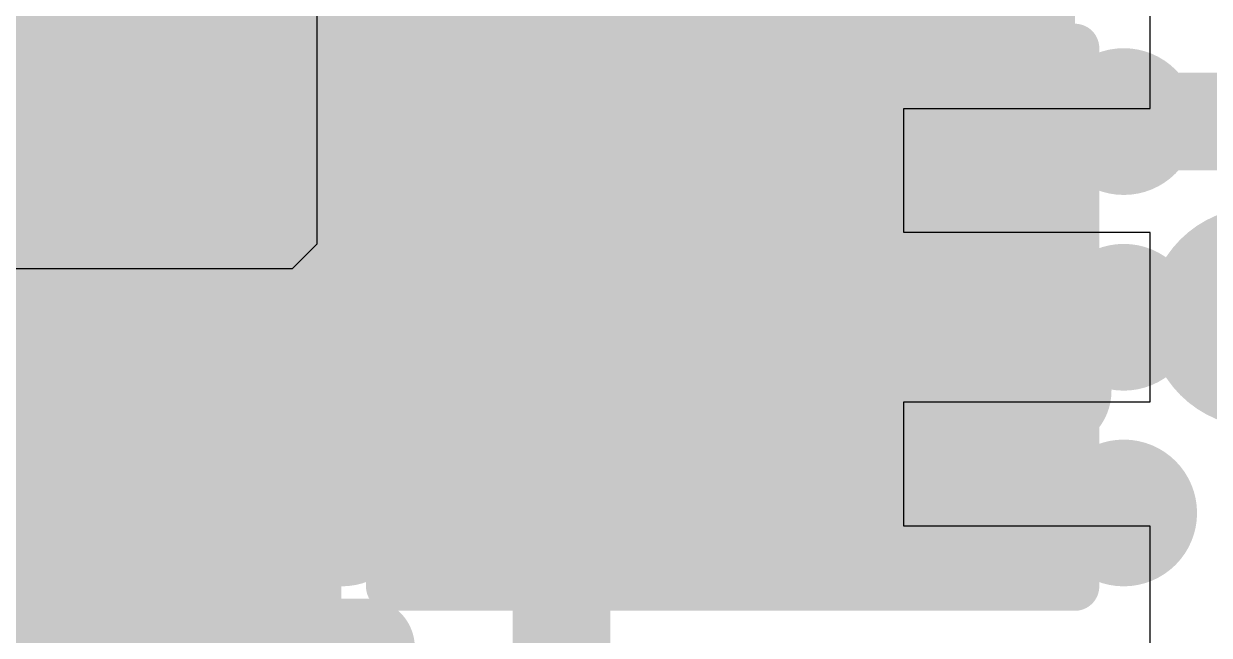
# Model space of a CAD drawing. Header units: millimetres. Extents: x 15 to 120, y 22 to 104.
# Drawn here: x 62.35 to 64.775, y 55.15 to 56.4 of the extents above; entities that cross this region are included whole.
import ezdxf

# ---------------------------------------------------------------- set-up
doc = ezdxf.new("R2010")
doc.units = ezdxf.units.MM
for name, color, linetype in [('BottomLayer', 5, 'Continuous'), ('BottomOverlay', 54, 'Continuous'), ('BottomPaste', 16, 'Continuous'), ('BottomSolder', 6, 'Continuous'), ('Mechanical13', 56, 'Continuous'), ('Mechanical15', 56, 'Continuous'), ('MultiLayer', 9, 'Continuous'), ('TopLayer', 1, 'Continuous'), ('TopPaste', 8, 'Continuous'), ('TopSolder', 216, 'Continuous')]:
    doc.layers.add(name, color=color, linetype=linetype)

msp = doc.modelspace()

# ---------------------------------------------------------------- linework, layer by layer
at = {"layer": 'BottomLayer'}
for p, q in [((62.95000109999999, 55.94999986), (62.95000109999999, 57.40000204)), ((64.65400328, 56.29599866), (64.65400328, 56.57299836)), ((64.65400328, 56.22699956), (64.65400328, 56.29599866)), ((64.15000377999999, 55.97299956), (64.15000377999999, 56.22699956)), ((64.15000377999999, 56.22699956), (64.65400328, 56.22699956)), ((64.65400328, 55.97299956), (64.15000377999999, 55.97299956)), ((64.65400328, 55.69599985999999), (64.65400328, 55.97299956)), ((62.9000012, 55.89999996), (62.95000109999999, 55.94999986)), ((60.67500183999999, 55.89999996), (62.9000012, 55.89999996)), ((64.65400328, 55.62699822), (64.65400328, 55.69599985999999)), ((64.15000377999999, 55.37299822), (64.15000377999999, 55.62699822)), ((64.15000377999999, 55.62699822), (64.65400328, 55.62699822)), ((64.65400328, 55.37299822), (64.15000377999999, 55.37299822)), ((64.65400328, 55.09599851999999), (64.65400328, 55.37299822))]:
    msp.add_line(p, q, dxfattribs=at)
for points, const_width in [([(62.70000414, 56.27500048), (62.70000414, 57.10000264)], 0.3999992), ([(64.15000377999999, 56.09999955999999), (64.15000377999999, 56.69999836)], 0.2499995), ([(63.45000263999999, 56.09999955999999), (63.45000263999999, 56.69999836)], 0.1999996), ([(62.10000025999999, 56.14999946), (62.69999906, 56.14999946)], 0.3999992), ([(64.15000377999999, 55.49999821999999), (64.15000377999999, 56.09999955999999)], 0.2499995), ([(63.45000263999999, 55.49999821999999), (63.45000263999999, 56.09999955999999)], 0.1999996), ([(63.45000263999999, 54.70000236), (63.45000263999999, 55.49999821999999)], 0.1999996), ([(62.09999772, 55.44999832), (62.69999906, 55.44999832)], 0.2499995), ([(62.69999906, 55.22500257999999), (62.69999906, 55.44999832)], 0.2499995)]:
    msp.add_lwpolyline(points, dxfattribs=dict(at, const_width=const_width))
for points, const_width in [([(62.28750051999999, 56.50000129999999, 1), (62.412499, 56.50000129999999, 1)], 0.12499848), ([(62.60000434, 56.27500048, 1), (62.80000394, 56.27500048, 1)], 0.1999996), ([(62.59999926, 56.14999946, 1), (62.79999886, 56.14999946, 1)], 0.1999996), ([(63.91250108, 56.09999955999999, 1), (64.03749956, 56.09999955999999, 1)], 0.12499848), ([(64.08750454, 56.09999955999999, 1), (64.21250302, 56.09999955999999, 1)], 0.12499848), ([(64.08750454, 56.09999955999999, 1), (64.21250302, 56.09999955999999, 1)], 0.12499848), ([(64.26250037999999, 56.09999955999999, 1), (64.38749886, 56.09999955999999, 1)], 0.12499848), ([(63.21250248, 56.07500088, 1), (63.33750096, 56.07500088, 1)], 0.12499848), ([(63.40000274, 56.09999955999999, 1), (63.50000254, 56.09999955999999, 1)], 0.0999998), ([(63.40000274, 56.09999955999999, 1), (63.50000254, 56.09999955999999, 1)], 0.0999998), ([(62.63742616, 55.4999398, 1), (62.76242464, 55.4999398, 1)], 0.12499848), ([(63.21250248, 55.50000076, 1), (63.33750096, 55.50000076, 1)], 0.12499848), ([(63.96250097999999, 55.50000076, 1), (64.08749945999999, 55.50000076, 1)], 0.12499848), ([(64.08750454, 55.49999821999999, 1), (64.21250302, 55.49999821999999, 1)], 0.12499848), ([(63.40000274, 55.49999821999999, 1), (63.50000254, 55.49999821999999, 1)], 0.0999998), ([(63.40000274, 55.49999821999999, 1), (63.50000254, 55.49999821999999, 1)], 0.0999998), ([(62.63749982, 55.44999832, 1), (62.7624983, 55.44999832, 1)], 0.12499848), ([(62.63749982, 55.44999832, 1), (62.7624983, 55.44999832, 1)], 0.12499848), ([(62.63749982, 55.22500257999999, 1), (62.7624983, 55.22500257999999, 1)], 0.12499848), ([(62.63749982, 55.22500257999999, 1), (62.7624983, 55.22500257999999, 1)], 0.12499848)]:
    msp.add_lwpolyline(points, format="xyb", close=True, dxfattribs=dict(at, const_width=const_width))
for points in [[(62.84999876, 56.39999896), (62.54999935999999, 56.39999896), (62.84999876, 55.89999996), (62.54999935999999, 55.89999996)], [(63.20000314, 56.24999926), (63.20000314, 55.94999986), (63.70000214, 56.24999926), (63.70000214, 55.94999986)], [(63.90000428, 56.24999926), (63.90000428, 55.94999986), (64.40000327999999, 56.24999926), (64.40000327999999, 55.94999986)], [(62.84999876, 55.69999782), (62.54999935999999, 55.69999782), (62.84999876, 55.19999882), (62.54999935999999, 55.19999882)], [(63.20000314, 55.64999792), (63.20000314, 55.34999852), (63.70000214, 55.64999792), (63.70000214, 55.34999852)], [(63.90000428, 55.64999792), (63.90000428, 55.34999852), (64.40000327999999, 55.64999792), (64.40000327999999, 55.34999852)]]:
    msp.add_solid(points, dxfattribs=at)
at = {"layer": 'BottomOverlay', "const_width": 0.1999996}
msp.add_lwpolyline([(62.34999976, 55.12506628), (63.05000089999999, 55.12506628)], dxfattribs=at)
at = {"layer": 'BottomOverlay', "const_width": 0.0999998}
for points in [[(62.29999986, 55.12506628, 1), (62.39999966, 55.12506628, 1)], [(63.000001, 55.12506628, 1), (63.1000008, 55.12506628, 1)]]:
    msp.add_lwpolyline(points, format="xyb", close=True, dxfattribs=at)
at = {"layer": 'BottomPaste'}
for points in [[(62.84999876, 56.39999896), (62.54999935999999, 56.39999896), (62.84999876, 55.89999996), (62.54999935999999, 55.89999996)], [(62.84999876, 56.39999896), (62.54999935999999, 56.39999896), (62.84999876, 55.89999996), (62.54999935999999, 55.89999996)], [(63.20000314, 56.24999926), (63.20000314, 55.94999986), (63.70000214, 56.24999926), (63.70000214, 55.94999986)], [(63.20000314, 56.24999926), (63.20000314, 55.94999986), (63.70000214, 56.24999926), (63.70000214, 55.94999986)], [(63.90000428, 56.24999926), (63.90000428, 55.94999986), (64.40000327999999, 56.24999926), (64.40000327999999, 55.94999986)], [(63.90000428, 56.24999926), (63.90000428, 55.94999986), (64.40000327999999, 56.24999926), (64.40000327999999, 55.94999986)], [(62.84999876, 55.69999782), (62.54999935999999, 55.69999782), (62.84999876, 55.19999882), (62.54999935999999, 55.19999882)], [(62.84999876, 55.69999782), (62.54999935999999, 55.69999782), (62.84999876, 55.19999882), (62.54999935999999, 55.19999882)], [(63.20000314, 55.64999792), (63.20000314, 55.34999852), (63.70000214, 55.64999792), (63.70000214, 55.34999852)], [(63.20000314, 55.64999792), (63.20000314, 55.34999852), (63.70000214, 55.64999792), (63.70000214, 55.34999852)], [(63.90000428, 55.64999792), (63.90000428, 55.34999852), (64.40000327999999, 55.64999792), (64.40000327999999, 55.34999852)], [(63.90000428, 55.64999792), (63.90000428, 55.34999852), (64.40000327999999, 55.64999792), (64.40000327999999, 55.34999852)]]:
    msp.add_solid(points, dxfattribs=at)
at = {"layer": 'BottomSolder'}
for points in [[(62.89999865999999, 56.44999885999999), (62.49999946, 56.44999885999999), (62.89999865999999, 55.85000006), (62.49999946, 55.85000006)], [(62.89999865999999, 56.44999885999999), (62.49999946, 56.44999885999999), (62.89999865999999, 55.85000006), (62.49999946, 55.85000006)], [(63.15000324, 56.29999916), (63.15000324, 55.89999996), (63.75000204, 56.29999916), (63.75000204, 55.89999996)], [(63.15000324, 56.29999916), (63.15000324, 55.89999996), (63.75000204, 56.29999916), (63.75000204, 55.89999996)], [(63.85000437999999, 56.29999916), (63.85000437999999, 55.89999996), (64.45000318, 56.29999916), (64.45000318, 55.89999996)], [(63.85000437999999, 56.29999916), (63.85000437999999, 55.89999996), (64.45000318, 56.29999916), (64.45000318, 55.89999996)], [(62.89999865999999, 55.74999772), (62.49999946, 55.74999772), (62.89999865999999, 55.14999891999999), (62.49999946, 55.14999891999999)], [(62.89999865999999, 55.74999772), (62.49999946, 55.74999772), (62.89999865999999, 55.14999891999999), (62.49999946, 55.14999891999999)], [(63.15000324, 55.69999782), (63.15000324, 55.29999862), (63.75000204, 55.69999782), (63.75000204, 55.29999862)], [(63.15000324, 55.69999782), (63.15000324, 55.29999862), (63.75000204, 55.69999782), (63.75000204, 55.29999862)], [(63.85000437999999, 55.69999782), (63.85000437999999, 55.29999862), (64.45000318, 55.69999782), (64.45000318, 55.29999862)], [(63.85000437999999, 55.69999782), (63.85000437999999, 55.29999862), (64.45000318, 55.69999782), (64.45000318, 55.29999862)]]:
    msp.add_solid(points, dxfattribs=at)
at = {"layer": 'Mechanical13', "const_width": 0.0999998}
for points in [[(63.48500384, 55.93499861999999), (63.48500384, 56.2650005)], [(63.48500384, 56.2650005), (64.11500258, 56.2650005)], [(64.11500258, 55.93499861999999), (64.11500258, 56.2650005)], [(62.53499812, 56.11499826), (62.86499999999999, 56.11499826)], [(62.53499812, 55.48499952), (62.53499812, 56.11499826)], [(62.86499999999999, 55.48499952), (62.86499999999999, 56.11499826)], [(63.48500384, 55.93499861999999), (64.11500258, 55.93499861999999)], [(63.48500384, 55.33499728), (63.48500384, 55.66499915999999)], [(63.48500384, 55.66499915999999), (64.11500258, 55.66499915999999)], [(64.11500258, 55.33499728), (64.11500258, 55.66499915999999)], [(62.53499812, 55.48499952), (62.86499999999999, 55.48499952)], [(63.48500384, 55.33499728), (64.11500258, 55.33499728)]]:
    msp.add_lwpolyline(points, dxfattribs=at)
at = {"layer": 'Mechanical13', "const_width": 0.0499999}
for points in [[(63.46000515999999, 56.2650005, 1), (63.51000251999999, 56.2650005, 1)], [(63.46000515999999, 56.2650005, 1), (63.51000251999999, 56.2650005, 1)], [(64.0900039, 56.2650005, 1), (64.14000125999999, 56.2650005, 1)], [(64.0900039, 56.2650005, 1), (64.14000125999999, 56.2650005, 1)], [(62.50999943999999, 56.11499826, 1), (62.55999679999999, 56.11499826, 1)], [(62.50999943999999, 56.11499826, 1), (62.55999679999999, 56.11499826, 1)], [(62.84000132, 56.11499826, 1), (62.88999868, 56.11499826, 1)], [(62.84000132, 56.11499826, 1), (62.88999868, 56.11499826, 1)], [(63.46000515999999, 55.93499861999999, 1), (63.51000251999999, 55.93499861999999, 1)], [(63.46000515999999, 55.93499861999999, 1), (63.51000251999999, 55.93499861999999, 1)], [(64.0900039, 55.93499861999999, 1), (64.14000125999999, 55.93499861999999, 1)], [(64.0900039, 55.93499861999999, 1), (64.14000125999999, 55.93499861999999, 1)], [(63.46000515999999, 55.66499915999999, 1), (63.51000251999999, 55.66499915999999, 1)], [(63.46000515999999, 55.66499915999999, 1), (63.51000251999999, 55.66499915999999, 1)], [(64.0900039, 55.66499915999999, 1), (64.14000125999999, 55.66499915999999, 1)], [(64.0900039, 55.66499915999999, 1), (64.14000125999999, 55.66499915999999, 1)], [(62.50999943999999, 55.48499952, 1), (62.55999679999999, 55.48499952, 1)], [(62.50999943999999, 55.48499952, 1), (62.55999679999999, 55.48499952, 1)], [(62.84000132, 55.48499952, 1), (62.88999868, 55.48499952, 1)], [(62.84000132, 55.48499952, 1), (62.88999868, 55.48499952, 1)], [(63.46000515999999, 55.33499728, 1), (63.51000251999999, 55.33499728, 1)], [(63.46000515999999, 55.33499728, 1), (63.51000251999999, 55.33499728, 1)], [(64.0900039, 55.33499728, 1), (64.14000125999999, 55.33499728, 1)], [(64.0900039, 55.33499728, 1), (64.14000125999999, 55.33499728, 1)]]:
    msp.add_lwpolyline(points, format="xyb", close=True, dxfattribs=at)
at = {"layer": 'Mechanical15', "const_width": 0.0999998}
for points in [[(63.10000333999999, 56.44999885999999), (63.10000333999999, 56.94999786)], [(64.50000308, 56.44999885999999), (64.50000308, 56.94999786)], [(62.34999722, 55.09999902), (62.34999722, 56.49999876)], [(62.44999955999999, 55.09999902), (62.44999955999999, 56.49999876)], [(62.94999856, 55.09999902), (62.94999856, 56.49999876)], [(63.10000333999999, 56.44999885999999), (64.50000308, 56.44999885999999)], [(63.10000333999999, 55.85000006), (63.10000333999999, 56.34999905999999)], [(63.10000333999999, 56.34999905999999), (64.50000308, 56.34999905999999)], [(64.50000308, 55.85000006), (64.50000308, 56.34999905999999)], [(63.80000193999999, 55.93499861999999), (63.80000193999999, 56.2650005)], [(63.63500354, 56.09999955999999), (63.96500287999999, 56.09999955999999)], [(62.69999906, 55.63499922), (62.69999906, 55.96499856)], [(63.10000333999999, 55.85000006), (64.50000308, 55.85000006)], [(62.53499812, 55.80000016), (62.86499999999999, 55.80000016)], [(63.10000333999999, 55.24999871999999), (63.10000333999999, 55.74999772)], [(63.10000333999999, 55.74999772), (64.50000308, 55.74999772)], [(64.50000308, 55.24999871999999), (64.50000308, 55.74999772)], [(63.80000193999999, 55.33499728), (63.80000193999999, 55.66499915999999)], [(63.63500354, 55.49999821999999), (63.96500287999999, 55.49999821999999)], [(63.10000333999999, 55.24999871999999), (64.50000308, 55.24999871999999)]]:
    msp.add_lwpolyline(points, dxfattribs=at)
at = {"layer": 'Mechanical15', "const_width": 0.0499999}
for points in [[(63.07500466, 56.34999905999999, 1), (63.12500202, 56.34999905999999, 1)], [(63.07500466, 56.34999905999999, 1), (63.12500202, 56.34999905999999, 1)], [(64.4750044, 56.34999905999999, 1), (64.52500176, 56.34999905999999, 1)], [(64.4750044, 56.34999905999999, 1), (64.52500176, 56.34999905999999, 1)], [(63.77500326, 56.2650005, 1), (63.82500062, 56.2650005, 1)], [(63.61000486, 56.09999955999999, 1), (63.66000222, 56.09999955999999, 1)], [(63.9400042, 56.09999955999999, 1), (63.99000156, 56.09999955999999, 1)], [(62.67500037999999, 55.96499856, 1), (62.72499774, 55.96499856, 1)], [(63.77500326, 55.93499861999999, 1), (63.82500062, 55.93499861999999, 1)], [(63.07500466, 55.85000006, 1), (63.12500202, 55.85000006, 1)], [(63.07500466, 55.85000006, 1), (63.12500202, 55.85000006, 1)], [(64.4750044, 55.85000006, 1), (64.52500176, 55.85000006, 1)], [(64.4750044, 55.85000006, 1), (64.52500176, 55.85000006, 1)], [(62.50999943999999, 55.80000016, 1), (62.55999679999999, 55.80000016, 1)], [(62.84000132, 55.80000016, 1), (62.88999868, 55.80000016, 1)], [(63.07500466, 55.74999772, 1), (63.12500202, 55.74999772, 1)], [(63.07500466, 55.74999772, 1), (63.12500202, 55.74999772, 1)], [(64.4750044, 55.74999772, 1), (64.52500176, 55.74999772, 1)], [(64.4750044, 55.74999772, 1), (64.52500176, 55.74999772, 1)], [(63.77500326, 55.66499915999999, 1), (63.82500062, 55.66499915999999, 1)], [(62.67500037999999, 55.63499922, 1), (62.72499774, 55.63499922, 1)], [(63.61000486, 55.49999821999999, 1), (63.66000222, 55.49999821999999, 1)], [(63.9400042, 55.49999821999999, 1), (63.99000156, 55.49999821999999, 1)], [(63.77500326, 55.33499728, 1), (63.82500062, 55.33499728, 1)], [(63.07500466, 55.24999871999999, 1), (63.12500202, 55.24999871999999, 1)], [(63.07500466, 55.24999871999999, 1), (63.12500202, 55.24999871999999, 1)], [(64.4750044, 55.24999871999999, 1), (64.52500176, 55.24999871999999, 1)], [(64.4750044, 55.24999871999999, 1), (64.52500176, 55.24999871999999, 1)]]:
    msp.add_lwpolyline(points, format="xyb", close=True, dxfattribs=at)
at = {"layer": 'MultiLayer'}
for points, const_width in [([(62.28750051999999, 56.50000129999999, 1), (62.412499, 56.50000129999999, 1)], 0.12499848), ([(62.53750002, 56.20000443999999, 1), (62.6624985, 56.20000443999999, 1)], 0.12499848), ([(62.93749922, 56.2000019, 1), (63.06249769999999, 56.2000019, 1)], 0.12499848), ([(63.73750016, 56.2000019, 1), (63.86249864, 56.2000019, 1)], 0.12499848), ([(64.13750189999999, 56.2000019, 1), (64.26250037999999, 56.2000019, 1)], 0.12499848), ([(62.68750226, 55.99999975999999, 1), (62.91250054, 55.99999975999999, 1)], 0.22499828), ([(63.91250108, 56.09999955999999, 1), (64.03749956, 56.09999955999999, 1)], 0.12499848), ([(64.26250037999999, 56.09999955999999, 1), (64.38749886, 56.09999955999999, 1)], 0.12499848), ([(63.21250248, 56.07500088, 1), (63.33750096, 56.07500088, 1)], 0.12499848), ([(64.76249938, 55.80000016, 1), (64.98749766, 55.80000016, 1)], 0.22499828), ([(62.53750002, 55.8000027, 1), (62.6624985, 55.8000027, 1)], 0.12499848), ([(62.93750176, 55.80000016, 1), (63.06250024, 55.80000016, 1)], 0.12499848), ([(63.33750096, 55.8000027, 1), (63.46249943999999, 55.8000027, 1)], 0.12499848), ([(63.73750016, 55.8000027, 1), (63.86249864, 55.8000027, 1)], 0.12499848), ([(64.13750189999999, 55.8000027, 1), (64.26250037999999, 55.8000027, 1)], 0.12499848), ([(64.5375011, 55.80000016, 1), (64.66249958, 55.80000016, 1)], 0.12499848), ([(64.38750139999999, 55.65000045999999, 1), (64.51249988, 55.65000045999999, 1)], 0.12499848), ([(64.08749945999999, 55.52499943999999, 1), (64.31249774, 55.52499943999999, 1)], 0.22499828), ([(62.63742616, 55.4999398, 1), (62.76242464, 55.4999398, 1)], 0.12499848), ([(63.21250248, 55.50000076, 1), (63.33750096, 55.50000076, 1)], 0.12499848), ([(63.96250097999999, 55.50000076, 1), (64.08749945999999, 55.50000076, 1)], 0.12499848), ([(62.53750255999999, 55.40000096, 1), (62.66250104, 55.40000096, 1)], 0.12499848), ([(62.93750176, 55.4000035, 1), (63.06250024, 55.4000035, 1)], 0.12499848), ([(63.33750096, 55.40000096, 1), (63.46249943999999, 55.40000096, 1)], 0.12499848), ([(63.73750016, 55.4000035, 1), (63.86249864, 55.4000035, 1)], 0.12499848), ([(64.13750189999999, 55.40000096, 1), (64.26250037999999, 55.40000096, 1)], 0.12499848), ([(64.5375011, 55.40000096, 1), (64.66249958, 55.40000096, 1)], 0.12499848), ([(62.63749982, 55.22500257999999, 1), (62.7624983, 55.22500257999999, 1)], 0.12499848)]:
    msp.add_lwpolyline(points, format="xyb", close=True, dxfattribs=dict(at, const_width=const_width))
at = {"layer": 'TopLayer'}
for points, const_width in [([(63.000001, 56.2000019), (63.000001, 56.60000364)], 0.2499995), ([(62.59999926, 56.2000019), (62.59999926, 56.60000364)], 0.1999996), ([(63.000001, 55.8000027), (63.000001, 56.2000019)], 0.2499995), ([(62.59999926, 55.8000027), (62.59999926, 56.2000019)], 0.1999996), ([(64.60000034, 56.2000019), (64.89999974, 56.2000019)], 0.1999996), ([(63.000001, 55.4000035), (63.000001, 55.8000027)], 0.2499995), ([(62.20000005999999, 55.8000027), (62.59999926, 55.4000035)], 0.0999998), ([(62.59999926, 55.4000035), (62.60000179999999, 55.40000096)], 0.2499995), ([(62.59999926, 55.4000035), (63.000001, 55.4000035)], 0.2499995), ([(63.40000019999999, 55.40000096), (63.40000019999999, 55.4000035)], 0.05999988), ([(64.20000114, 55.40000096), (64.20000114, 55.4000035)], 0.05999988)]:
    msp.add_lwpolyline(points, dxfattribs=dict(at, const_width=const_width))
for points, const_width in [([(62.52500068, 56.2000019, 1), (62.67499784, 56.2000019, 1)], 0.1499997), ([(62.92500242, 56.2000019, 1), (63.07499958, 56.2000019, 1)], 0.1499997), ([(63.32500161999999, 56.2000019, 1), (63.47499878, 56.2000019, 1)], 0.1499997), ([(63.72500082, 56.2000019, 1), (63.87499798, 56.2000019, 1)], 0.1499997), ([(64.12500256, 56.2000019, 1), (64.27499972, 56.2000019, 1)], 0.1499997), ([(64.52500176, 56.2000019, 1), (64.67499892, 56.2000019, 1)], 0.1499997), ([(62.53750002, 56.20000443999999, 1), (62.6624985, 56.20000443999999, 1)], 0.12499848), ([(62.93749922, 56.2000019, 1), (63.06249769999999, 56.2000019, 1)], 0.12499848), ([(62.93750176, 56.2000019, 1), (63.06250024, 56.2000019, 1)], 0.12499848), ([(62.93750176, 56.2000019, 1), (63.06250024, 56.2000019, 1)], 0.12499848), ([(63.73750016, 56.2000019, 1), (63.86249864, 56.2000019, 1)], 0.12499848), ([(64.13750189999999, 56.2000019, 1), (64.26250037999999, 56.2000019, 1)], 0.12499848), ([(62.54999935999999, 56.2000019, 1), (62.64999915999999, 56.2000019, 1)], 0.0999998), ([(62.54999935999999, 56.2000019, 1), (62.64999915999999, 56.2000019, 1)], 0.0999998), ([(64.55000043999999, 56.2000019, 1), (64.65000024, 56.2000019, 1)], 0.0999998), ([(62.52500068, 55.8000027, 1), (62.67499784, 55.8000027, 1)], 0.1499997), ([(62.92500242, 55.8000027, 1), (63.07499958, 55.8000027, 1)], 0.1499997), ([(63.32500161999999, 55.8000027, 1), (63.47499878, 55.8000027, 1)], 0.1499997), ([(63.72500082, 55.8000027, 1), (63.87499798, 55.8000027, 1)], 0.1499997), ([(64.12500256, 55.8000027, 1), (64.27499972, 55.8000027, 1)], 0.1499997), ([(64.52500176, 55.8000027, 1), (64.67499892, 55.8000027, 1)], 0.1499997), ([(62.53750002, 55.8000027, 1), (62.6624985, 55.8000027, 1)], 0.12499848), ([(62.93750176, 55.8000027, 1), (63.06250024, 55.8000027, 1)], 0.12499848), ([(62.93750176, 55.8000027, 1), (63.06250024, 55.8000027, 1)], 0.12499848), ([(62.93750176, 55.80000016, 1), (63.06250024, 55.80000016, 1)], 0.12499848), ([(63.33750096, 55.8000027, 1), (63.46249943999999, 55.8000027, 1)], 0.12499848), ([(63.73750016, 55.8000027, 1), (63.86249864, 55.8000027, 1)], 0.12499848), ([(64.13750189999999, 55.8000027, 1), (64.26250037999999, 55.8000027, 1)], 0.12499848), ([(64.5375011, 55.80000016, 1), (64.66249958, 55.80000016, 1)], 0.12499848), ([(62.54999935999999, 55.8000027, 1), (62.64999915999999, 55.8000027, 1)], 0.0999998), ([(62.52500068, 55.4000035, 1), (62.67499784, 55.4000035, 1)], 0.1499997), ([(62.92500242, 55.4000035, 1), (63.07499958, 55.4000035, 1)], 0.1499997), ([(63.32500161999999, 55.4000035, 1), (63.47499878, 55.4000035, 1)], 0.1499997), ([(63.72500082, 55.4000035, 1), (63.87499798, 55.4000035, 1)], 0.1499997), ([(64.12500256, 55.4000035, 1), (64.27499972, 55.4000035, 1)], 0.1499997), ([(64.52500176, 55.4000035, 1), (64.67499892, 55.4000035, 1)], 0.1499997), ([(62.53750002, 55.4000035, 1), (62.6624985, 55.4000035, 1)], 0.12499848), ([(62.53750002, 55.4000035, 1), (62.6624985, 55.4000035, 1)], 0.12499848), ([(62.53750255999999, 55.40000096, 1), (62.66250104, 55.40000096, 1)], 0.12499848), ([(62.53750255999999, 55.40000096, 1), (62.66250104, 55.40000096, 1)], 0.12499848), ([(62.93750176, 55.4000035, 1), (63.06250024, 55.4000035, 1)], 0.12499848), ([(62.93750176, 55.4000035, 1), (63.06250024, 55.4000035, 1)], 0.12499848), ([(62.93750176, 55.4000035, 1), (63.06250024, 55.4000035, 1)], 0.12499848), ([(63.33750096, 55.40000096, 1), (63.46249943999999, 55.40000096, 1)], 0.12499848), ([(63.73750016, 55.4000035, 1), (63.86249864, 55.4000035, 1)], 0.12499848), ([(64.13750189999999, 55.40000096, 1), (64.26250037999999, 55.40000096, 1)], 0.12499848), ([(64.5375011, 55.40000096, 1), (64.66249958, 55.40000096, 1)], 0.12499848), ([(62.57500057999999, 55.4000035, 1), (62.62499793999999, 55.4000035, 1)], 0.0499999), ([(63.38500149999999, 55.4000035, 1), (63.41499889999999, 55.4000035, 1)], 0.02999994), ([(63.38500149999999, 55.40000096, 1), (63.41499889999999, 55.40000096, 1)], 0.02999994), ([(64.18500243999999, 55.4000035, 1), (64.21499983999999, 55.4000035, 1)], 0.02999994), ([(64.18500243999999, 55.40000096, 1), (64.21499983999999, 55.40000096, 1)], 0.02999994)]:
    msp.add_lwpolyline(points, format="xyb", close=True, dxfattribs=dict(at, const_width=const_width))
at = {"layer": 'TopPaste', "const_width": 0.1499997}
for points in [[(62.52500068, 56.2000019, 1), (62.67499784, 56.2000019, 1)], [(62.52500068, 56.2000019, 1), (62.67499784, 56.2000019, 1)], [(62.92500242, 56.2000019, 1), (63.07499958, 56.2000019, 1)], [(62.92500242, 56.2000019, 1), (63.07499958, 56.2000019, 1)], [(63.32500161999999, 56.2000019, 1), (63.47499878, 56.2000019, 1)], [(63.32500161999999, 56.2000019, 1), (63.47499878, 56.2000019, 1)], [(63.72500082, 56.2000019, 1), (63.87499798, 56.2000019, 1)], [(63.72500082, 56.2000019, 1), (63.87499798, 56.2000019, 1)], [(64.12500256, 56.2000019, 1), (64.27499972, 56.2000019, 1)], [(64.12500256, 56.2000019, 1), (64.27499972, 56.2000019, 1)], [(64.52500176, 56.2000019, 1), (64.67499892, 56.2000019, 1)], [(64.52500176, 56.2000019, 1), (64.67499892, 56.2000019, 1)], [(62.52500068, 55.8000027, 1), (62.67499784, 55.8000027, 1)], [(62.52500068, 55.8000027, 1), (62.67499784, 55.8000027, 1)], [(62.92500242, 55.8000027, 1), (63.07499958, 55.8000027, 1)], [(62.92500242, 55.8000027, 1), (63.07499958, 55.8000027, 1)], [(63.32500161999999, 55.8000027, 1), (63.47499878, 55.8000027, 1)], [(63.32500161999999, 55.8000027, 1), (63.47499878, 55.8000027, 1)], [(63.72500082, 55.8000027, 1), (63.87499798, 55.8000027, 1)], [(63.72500082, 55.8000027, 1), (63.87499798, 55.8000027, 1)], [(64.12500256, 55.8000027, 1), (64.27499972, 55.8000027, 1)], [(64.12500256, 55.8000027, 1), (64.27499972, 55.8000027, 1)], [(64.52500176, 55.8000027, 1), (64.67499892, 55.8000027, 1)], [(64.52500176, 55.8000027, 1), (64.67499892, 55.8000027, 1)], [(62.52500068, 55.4000035, 1), (62.67499784, 55.4000035, 1)], [(62.52500068, 55.4000035, 1), (62.67499784, 55.4000035, 1)], [(62.92500242, 55.4000035, 1), (63.07499958, 55.4000035, 1)], [(62.92500242, 55.4000035, 1), (63.07499958, 55.4000035, 1)], [(63.32500161999999, 55.4000035, 1), (63.47499878, 55.4000035, 1)], [(63.32500161999999, 55.4000035, 1), (63.47499878, 55.4000035, 1)], [(63.72500082, 55.4000035, 1), (63.87499798, 55.4000035, 1)], [(63.72500082, 55.4000035, 1), (63.87499798, 55.4000035, 1)], [(64.12500256, 55.4000035, 1), (64.27499972, 55.4000035, 1)], [(64.12500256, 55.4000035, 1), (64.27499972, 55.4000035, 1)], [(64.52500176, 55.4000035, 1), (64.67499892, 55.4000035, 1)], [(64.52500176, 55.4000035, 1), (64.67499892, 55.4000035, 1)]]:
    msp.add_lwpolyline(points, format="xyb", close=True, dxfattribs=at)
at = {"layer": 'TopSolder', "const_width": 0.10999978}
for points in [[(62.54500064, 56.2000019, 1), (62.65499788, 56.2000019, 1)], [(62.54500064, 56.2000019, 1), (62.65499788, 56.2000019, 1)], [(62.94500238, 56.2000019, 1), (63.05499962, 56.2000019, 1)], [(62.94500238, 56.2000019, 1), (63.05499962, 56.2000019, 1)], [(63.34500157999999, 56.2000019, 1), (63.45499881999999, 56.2000019, 1)], [(63.34500157999999, 56.2000019, 1), (63.45499881999999, 56.2000019, 1)], [(63.74500078, 56.2000019, 1), (63.85499802, 56.2000019, 1)], [(63.74500078, 56.2000019, 1), (63.85499802, 56.2000019, 1)], [(64.14500251999999, 56.2000019, 1), (64.25499975999999, 56.2000019, 1)], [(64.14500251999999, 56.2000019, 1), (64.25499975999999, 56.2000019, 1)], [(64.54500172, 56.2000019, 1), (64.65499896, 56.2000019, 1)], [(64.54500172, 56.2000019, 1), (64.65499896, 56.2000019, 1)], [(62.54500064, 55.8000027, 1), (62.65499788, 55.8000027, 1)], [(62.54500064, 55.8000027, 1), (62.65499788, 55.8000027, 1)], [(62.94500238, 55.8000027, 1), (63.05499962, 55.8000027, 1)], [(62.94500238, 55.8000027, 1), (63.05499962, 55.8000027, 1)], [(63.34500157999999, 55.8000027, 1), (63.45499881999999, 55.8000027, 1)], [(63.34500157999999, 55.8000027, 1), (63.45499881999999, 55.8000027, 1)], [(63.74500078, 55.8000027, 1), (63.85499802, 55.8000027, 1)], [(63.74500078, 55.8000027, 1), (63.85499802, 55.8000027, 1)], [(64.14500251999999, 55.8000027, 1), (64.25499975999999, 55.8000027, 1)], [(64.14500251999999, 55.8000027, 1), (64.25499975999999, 55.8000027, 1)], [(64.54500172, 55.8000027, 1), (64.65499896, 55.8000027, 1)], [(64.54500172, 55.8000027, 1), (64.65499896, 55.8000027, 1)], [(62.54500064, 55.4000035, 1), (62.65499788, 55.4000035, 1)], [(62.54500064, 55.4000035, 1), (62.65499788, 55.4000035, 1)], [(62.94500238, 55.4000035, 1), (63.05499962, 55.4000035, 1)], [(62.94500238, 55.4000035, 1), (63.05499962, 55.4000035, 1)], [(63.34500157999999, 55.4000035, 1), (63.45499881999999, 55.4000035, 1)], [(63.34500157999999, 55.4000035, 1), (63.45499881999999, 55.4000035, 1)], [(63.74500078, 55.4000035, 1), (63.85499802, 55.4000035, 1)], [(63.74500078, 55.4000035, 1), (63.85499802, 55.4000035, 1)], [(64.14500251999999, 55.4000035, 1), (64.25499975999999, 55.4000035, 1)], [(64.14500251999999, 55.4000035, 1), (64.25499975999999, 55.4000035, 1)], [(64.54500172, 55.4000035, 1), (64.65499896, 55.4000035, 1)], [(64.54500172, 55.4000035, 1), (64.65499896, 55.4000035, 1)]]:
    msp.add_lwpolyline(points, format="xyb", close=True, dxfattribs=at)

doc.saveas('drawing.dxf')
